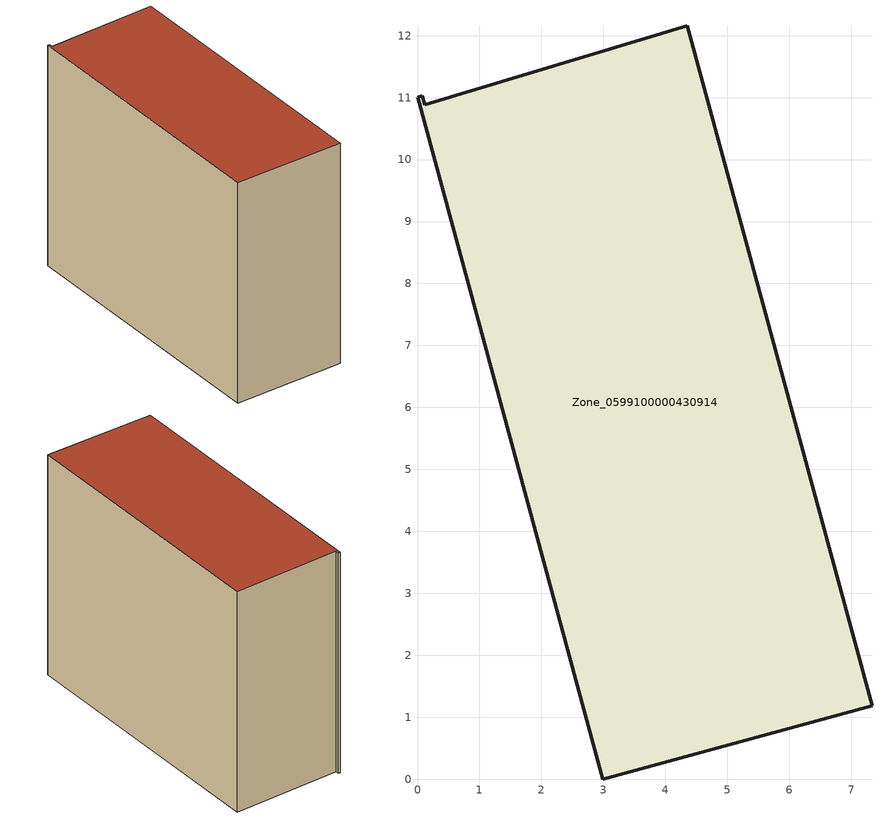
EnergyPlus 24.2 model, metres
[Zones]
Zone_0599100000430914
 floor ground (C_G): 4.35,12.16 7.34,1.18 2.99,0 0,11.01 0.07,11.03 0.12,10.89 z0
 wall outside (C_F): 2.99,0 7.34,1.18 4.35,12.16 0.12,10.89 0.07,11.03 0,11.01 2.99,0 z0:9.23
 roof outside (C_R): 7.34,1.18 4.35,12.16 0.12,10.89 0.07,11.03 0,11.01 2.99,0 z9.23
[BUILDING]
Pand.0599100000430914: North Axis=0; Terrain=City; Loads Convergence Tolerance Value=0.04; Temperature Convergence Tolerance Value=0.4; Solar Distribution=FullExterior; Maximum Number of Warmup Days=25; Minimum Number of Warmup Days=1
[Site:Location]
Rotterdam.The.Hague.AP_ZH_NLD Design_Conditions: Latitude=51.96; Longitude=4.45; Time Zone=1; Elevation=-4.5
[SITE:GROUNDTEMPERATURE:BUILDINGSURFACE]
18, 18, 18, 18, 18, 18, 18, 18, 18, 18, 18, 18
[MATERIAL] Thermal Absorptance=0.9; Solar Absorptance=0.7; Visible Absorptance=0.7
Name | Roughness | Thickness | Conductivity | Density | Specific Heat
G.TI.2006-2014 | MediumSmooth | 0.15 | 0.06 | 540 | 1210
F.TI.2006-2014 | Rough | 0.3 | 0.12 | 1920 | 840
R.TI.2006-2014 | MediumRough | 0.2 | 0.08 | 1500 | 1000
[CONSTRUCTION]
C_G: G.TI.2006-2014
C_F: F.TI.2006-2014
C_R: R.TI.2006-2014
[ZONE]
Zone_0599100000430914: Type=1; Multiplier=1; Ceiling Height=Autocalculate; Volume=Autocalculate; Floor Area=autocalculate; Part of Total Floor Area=Yes
[ZONEINFILTRATION:DESIGNFLOWRATE]
Infil_Zone_0599100000430914: Zone or ZoneList or Space or SpaceList=Zone_0599100000430914; Schedule=AlwaysOn; Design Flow Rate Calculation Method=Flow/Area; Flow Rate per Floor Area=0.0015; Constant Term Coefficient=1; Temperature Term Coefficient=0; Velocity Term Coefficient=0; Velocity Squared Term Coefficient=0
[HVACTEMPLATE:ZONE:IDEALLOADSAIRSYSTEM]
Zone_0599100000430914: Maximum Heating Supply Air Temperature=50; Minimum Cooling Supply Air Temperature=13; Maximum Heating Supply Air Humidity Ratio=0.0156; Minimum Cooling Supply Air Humidity Ratio=0.0077; Heating Limit=NoLimit; Cooling Limit=NoLimit; Dehumidification Control Type=ConstantSensibleHeatRatio; Cooling Sensible Heat Ratio=0.7; Dehumidification Setpoint=60; Humidification Control Type=None; Humidification Setpoint=30; Outdoor Air Method=None; Outdoor Air Flow Rate per Person=0.00944; Outdoor Air Flow Rate per Zone Floor Area=0; Outdoor Air Flow Rate per Zone=0; Demand Controlled Ventilation Type=None; Outdoor Air Economizer Type=NoEconomizer; Heat Recovery Type=None; Sensible Heat Recovery Effectiveness=0.7; Latent Heat Recovery Effectiveness=0.65
[ZONECONTROL:THERMOSTAT]
ThermostatControl_Zone_0599100000430914: Zone or ZoneList=Zone_0599100000430914; Control Type Schedule=DualSetpointControlType; Control 1=Thermostat_Zone_0599100000430914; Temperature Difference Between Cutout And Setpoint=0
[THERMOSTATSETPOINT:DUALSETPOINT]
Thermostat_Zone_0599100000430914: Heating Setpoint Temperature Schedule=HeatingSetpoint_Zone_0599100000430914; Cooling Setpoint Temperature Schedule=CoolingSetpoint_Zone_0599100000430914
[SCHEDULE:COMPACT]
HeatingSetpoint_Zone_0599100000430914: Through: 12/31, For: AllDays, Until: 24:00, 21
CoolingSetpoint_Zone_0599100000430914: Through: 12/31, For: AllDays, Until: 24:00, 24
DualSetpointControlType: Through: 12/31, For: AllDays, Until: 24:00, 4
AlwaysOn: Through: 12/31, For: AllDays, Until: 24:00, 1
